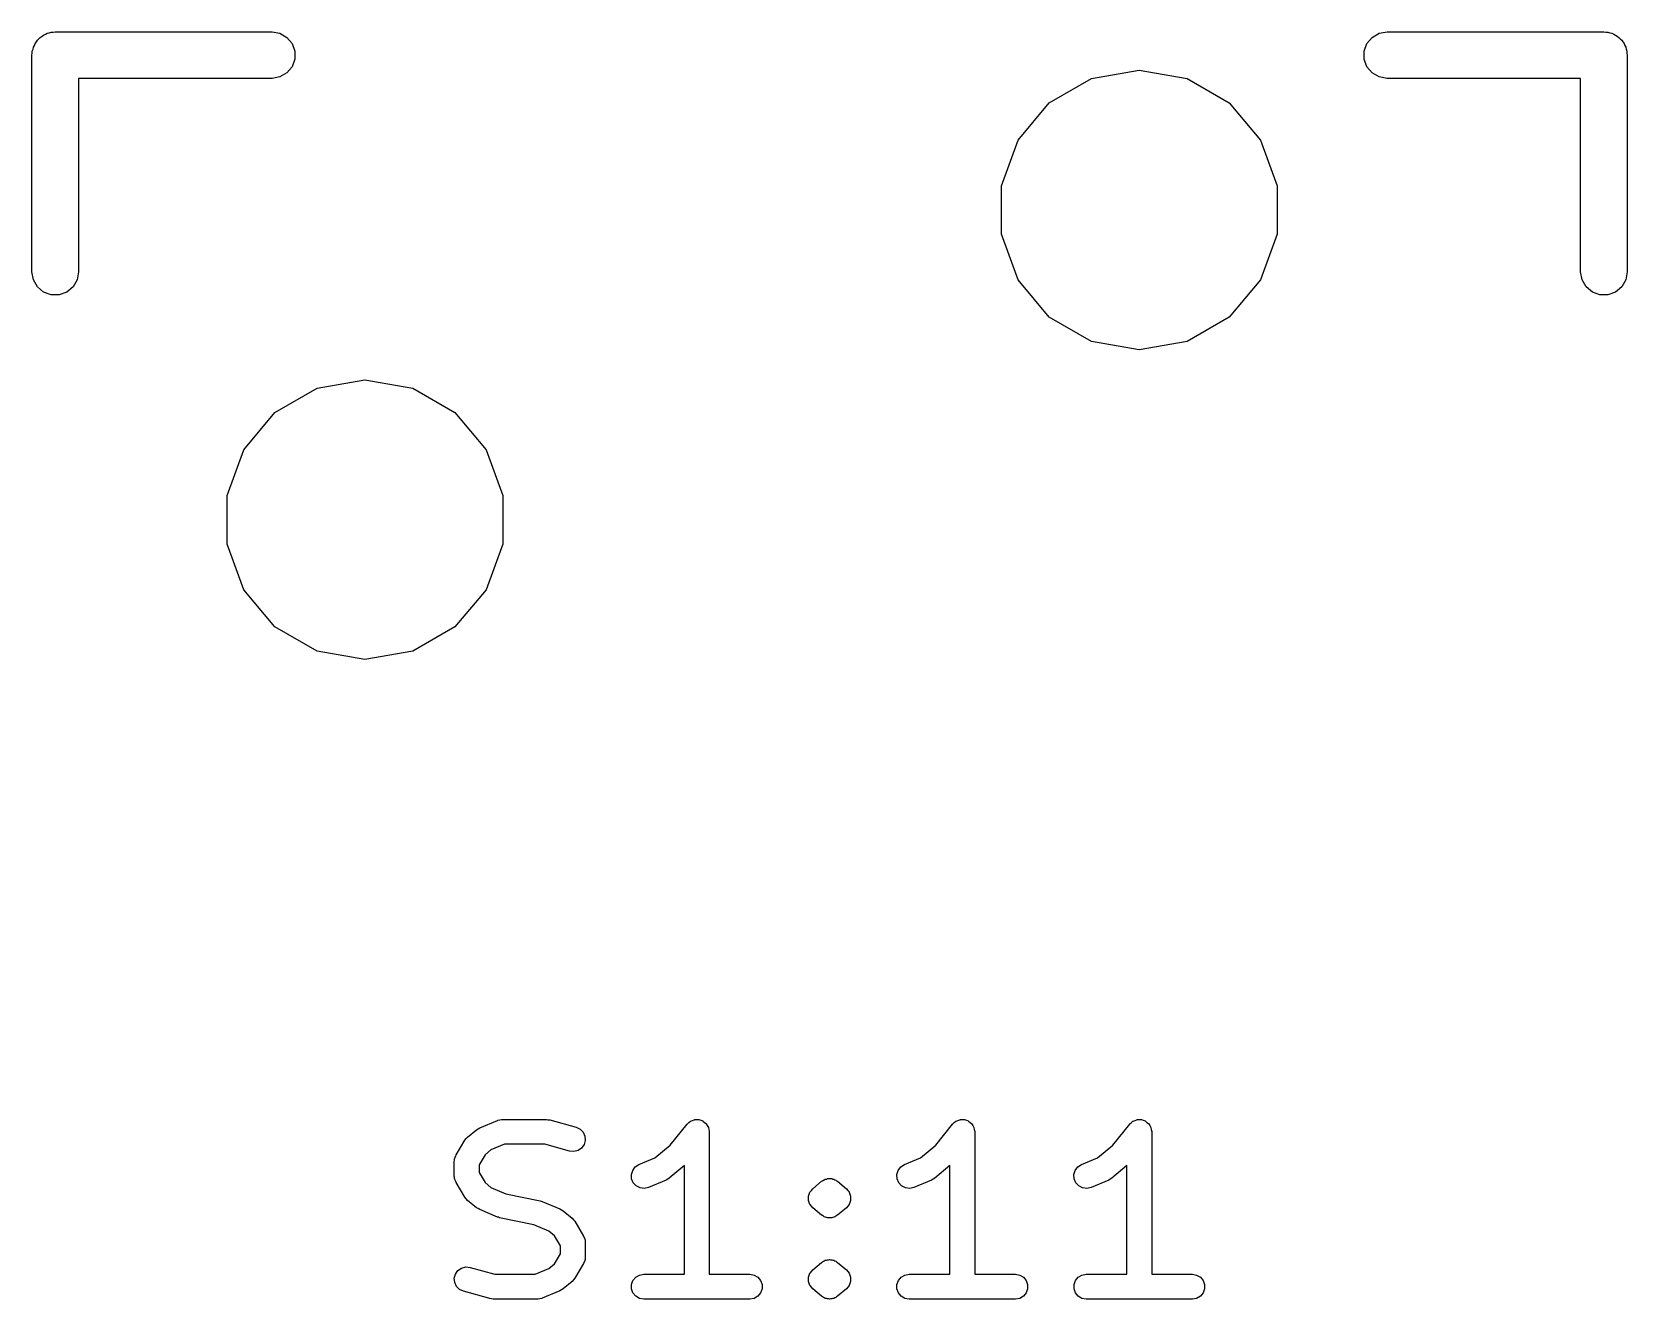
# Model space of a CAD drawing. Extents: x 15 to 276, y -105 to -15.
# Drawn here: x 224.46 to 237.54, y -82.85 to -72.46 of the extents above; entities that cross this region are included whole.
import ezdxf

# ---------------------------------------------------------------- set-up
doc = ezdxf.new("R2010")
doc.units = 0
doc.header["$MEASUREMENT"] = 0
doc.layers.add('BLACK', color=7, linetype='CONTINUOUS')

msp = doc.modelspace()

# ---------------------------------------------------------------- linework, layer by layer
at = {"layer": 'Black'}
for p, q in [((224.585, -72.471), (224.601, -72.4681)), ((224.601, -72.4681), (224.617, -72.4624)), ((224.617, -72.4624), (224.634, -72.4624)), ((224.634, -72.4624), (224.65, -72.4595)), ((224.65, -72.4595), (226.428, -72.4595)), ((226.428, -72.4595), (226.493, -72.471)), ((235.507, -72.471), (235.572, -72.4595)), ((235.572, -72.4595), (237.35, -72.4595)), ((237.35, -72.4595), (237.366, -72.4624)), ((237.366, -72.4624), (237.383, -72.4624)), ((237.383, -72.4624), (237.399, -72.4681)), ((237.399, -72.4681), (237.415, -72.471)), ((224.468, -72.6013), (224.471, -72.5848)), ((224.471, -72.5848), (224.479, -72.5704)), ((224.479, -72.5704), (224.485, -72.5547)), ((224.485, -72.5547), (224.496, -72.542)), ((224.496, -72.542), (224.504, -72.5275)), ((224.504, -72.5275), (224.517, -72.5168)), ((224.517, -72.5168), (224.528, -72.5041)), ((224.528, -72.5041), (224.542, -72.4957)), ((224.542, -72.4957), (224.555, -72.485)), ((224.555, -72.485), (224.57, -72.4793)), ((224.57, -72.4793), (224.585, -72.471)), ((226.493, -72.471), (226.55, -72.5041)), ((226.55, -72.5041), (226.593, -72.5547)), ((226.593, -72.5547), (226.616, -72.6169)), ((235.384, -72.6169), (235.407, -72.5547)), ((235.407, -72.5547), (235.45, -72.5041)), ((235.45, -72.5041), (235.507, -72.471)), ((237.415, -72.471), (237.43, -72.4793)), ((237.43, -72.4793), (237.445, -72.485)), ((237.445, -72.485), (237.458, -72.4957)), ((237.458, -72.4957), (237.472, -72.5041)), ((237.472, -72.5041), (237.483, -72.5168)), ((237.483, -72.5168), (237.496, -72.5275)), ((237.496, -72.5275), (237.504, -72.542)), ((237.504, -72.542), (237.515, -72.5547)), ((237.515, -72.5547), (237.521, -72.5704)), ((237.521, -72.5704), (237.529, -72.5848)), ((237.529, -72.5848), (237.532, -72.6013)), ((224.459, -72.65), (224.462, -72.6336)), ((224.459, -74.428), (224.459, -72.65)), ((224.462, -72.6169), (224.468, -72.6013)), ((224.462, -72.6336), (224.462, -72.6169)), ((226.616, -72.6831), (226.593, -72.7452)), ((226.616, -72.6169), (226.616, -72.6831)), ((235.384, -72.6831), (235.384, -72.6169)), ((235.407, -72.7452), (235.384, -72.6831)), ((237.532, -72.6013), (237.538, -72.6169)), ((237.538, -72.6169), (237.538, -72.6336)), ((237.538, -72.6336), (237.54, -72.65)), ((237.54, -72.65), (237.54, -74.428)), ((226.428, -72.8405), (224.84, -72.8405)), ((224.84, -72.8405), (224.84, -74.428)), ((226.493, -72.829), (226.428, -72.8405)), ((226.55, -72.7959), (226.493, -72.829)), ((226.593, -72.7452), (226.55, -72.7959)), ((232.802, -73.0411), (233.148, -72.8418)), ((233.148, -72.8418), (233.54, -72.7726)), ((233.54, -72.7726), (233.932, -72.8418)), ((233.932, -72.8418), (234.278, -73.0411)), ((235.45, -72.7959), (235.407, -72.7452)), ((235.507, -72.829), (235.45, -72.7959)), ((235.572, -72.8405), (235.507, -72.829)), ((237.159, -72.8405), (235.572, -72.8405)), ((237.159, -74.428), (237.159, -72.8405)), ((232.546, -73.3463), (232.802, -73.0411)), ((234.278, -73.0411), (234.534, -73.3463)), ((232.41, -73.7208), (232.546, -73.3463)), ((234.534, -73.3463), (234.67, -73.7208)), ((232.41, -74.1192), (232.41, -73.7208)), ((234.67, -73.7208), (234.67, -74.1192)), ((232.546, -74.4937), (232.41, -74.1192)), ((234.67, -74.1192), (234.534, -74.4937)), ((224.471, -74.4932), (224.459, -74.428)), ((224.84, -74.428), (224.829, -74.4932)), ((237.171, -74.4932), (237.159, -74.428)), ((237.54, -74.428), (237.529, -74.4932)), ((224.504, -74.5505), (224.471, -74.4932)), ((224.555, -74.593), (224.504, -74.5505)), ((224.796, -74.5505), (224.745, -74.593)), ((224.829, -74.4932), (224.796, -74.5505)), ((232.802, -74.7989), (232.546, -74.4937)), ((234.534, -74.4937), (234.278, -74.7989)), ((237.204, -74.5505), (237.171, -74.4932)), ((237.255, -74.593), (237.204, -74.5505)), ((237.496, -74.5505), (237.445, -74.593)), ((237.529, -74.4932), (237.496, -74.5505)), ((224.617, -74.6156), (224.555, -74.593)), ((224.683, -74.6156), (224.617, -74.6156)), ((224.745, -74.593), (224.683, -74.6156)), ((237.317, -74.6156), (237.255, -74.593)), ((237.383, -74.6156), (237.317, -74.6156)), ((237.445, -74.593), (237.383, -74.6156)), ((233.148, -74.9982), (232.802, -74.7989)), ((234.278, -74.7989), (233.932, -74.9982)), ((233.54, -75.0674), (233.148, -74.9982)), ((233.932, -74.9982), (233.54, -75.0674)), ((226.798, -75.3818), (227.19, -75.3126)), ((227.19, -75.3126), (227.582, -75.3818)), ((226.452, -75.5811), (226.798, -75.3818)), ((227.582, -75.3818), (227.928, -75.5811)), ((226.196, -75.8863), (226.452, -75.5811)), ((227.928, -75.5811), (228.184, -75.8863)), ((226.06, -76.2608), (226.196, -75.8863)), ((228.184, -75.8863), (228.32, -76.2608)), ((226.06, -76.6592), (226.06, -76.2608)), ((228.32, -76.2608), (228.32, -76.6592)), ((226.196, -77.0337), (226.06, -76.6592)), ((228.32, -76.6592), (228.184, -77.0337)), ((226.452, -77.3389), (226.196, -77.0337)), ((228.184, -77.0337), (227.928, -77.3389)), ((226.798, -77.5382), (226.452, -77.3389)), ((227.928, -77.3389), (227.582, -77.5382)), ((227.19, -77.6074), (226.798, -77.5382)), ((227.582, -77.5382), (227.19, -77.6074)), ((228.032, -81.5224), (228.105, -81.4619)), ((228.105, -81.4619), (228.118, -81.4544)), ((228.118, -81.4544), (228.131, -81.4462)), ((228.131, -81.4462), (228.276, -81.3857)), ((228.276, -81.3857), (228.278, -81.3852)), ((228.278, -81.3852), (228.28, -81.3841)), ((228.28, -81.3841), (228.295, -81.3814)), ((228.295, -81.3814), (228.31, -81.378)), ((228.31, -81.378), (228.313, -81.3783)), ((228.313, -81.3783), (228.315, -81.3779)), ((228.315, -81.3779), (228.678, -81.3779)), ((228.678, -81.3779), (228.691, -81.3803)), ((228.691, -81.3803), (228.705, -81.3816)), ((228.705, -81.3816), (228.923, -81.4421)), ((228.923, -81.4421), (228.954, -81.4573)), ((228.954, -81.4573), (228.979, -81.4825)), ((228.979, -81.4825), (228.994, -81.5146)), ((229.693, -81.5895), (229.832, -81.4161)), ((229.832, -81.4161), (229.833, -81.4153)), ((229.833, -81.4153), (229.834, -81.4142)), ((229.834, -81.4142), (229.846, -81.4036)), ((229.846, -81.4036), (229.859, -81.3927)), ((229.859, -81.3927), (229.86, -81.3923)), ((229.86, -81.3923), (229.861, -81.3915)), ((229.861, -81.3915), (229.876, -81.3859)), ((229.876, -81.3859), (229.891, -81.3799)), ((229.891, -81.3799), (229.893, -81.3799)), ((229.893, -81.3799), (229.894, -81.3795)), ((229.894, -81.3795), (229.91, -81.3795)), ((229.91, -81.3795), (229.927, -81.3791)), ((229.927, -81.3791), (229.928, -81.3795)), ((229.928, -81.3795), (229.929, -81.3795)), ((229.929, -81.3795), (229.945, -81.3851)), ((229.945, -81.3851), (229.96, -81.3904)), ((229.96, -81.3904), (229.961, -81.3911)), ((229.961, -81.3911), (229.962, -81.3915)), ((229.962, -81.3915), (229.975, -81.4021)), ((229.975, -81.4021), (229.988, -81.4124)), ((229.988, -81.4124), (229.988, -81.4134)), ((229.988, -81.4134), (229.989, -81.4142)), ((229.989, -81.4142), (229.997, -81.4285)), ((229.997, -81.4285), (230.006, -81.4426)), ((230.006, -81.4426), (230.006, -81.4437)), ((230.006, -81.4437), (230.007, -81.4448)), ((230.007, -81.4448), (230.01, -81.461)), ((230.01, -81.461), (230.013, -81.4771)), ((230.013, -81.4771), (230.013, -81.4783)), ((230.013, -81.4783), (230.013, -81.4795)), ((230.013, -81.4795), (230.013, -82.6479)), ((231.871, -81.5895), (232.009, -81.4161)), ((232.009, -81.4161), (232.01, -81.4153)), ((232.01, -81.4153), (232.011, -81.4142)), ((232.011, -81.4142), (232.023, -81.4036)), ((232.023, -81.4036), (232.036, -81.3927)), ((232.036, -81.3927), (232.037, -81.3923)), ((232.037, -81.3923), (232.038, -81.3915)), ((232.038, -81.3915), (232.053, -81.3859)), ((232.053, -81.3859), (232.069, -81.3799)), ((232.069, -81.3799), (232.07, -81.3799)), ((232.07, -81.3799), (232.071, -81.3795)), ((232.071, -81.3795), (232.087, -81.3795)), ((232.087, -81.3795), (232.104, -81.3791)), ((232.104, -81.3791), (232.105, -81.3795)), ((232.105, -81.3795), (232.106, -81.3795)), ((232.106, -81.3795), (232.122, -81.3851)), ((232.122, -81.3851), (232.137, -81.3904)), ((232.137, -81.3904), (232.138, -81.3911)), ((232.138, -81.3911), (232.139, -81.3915)), ((232.139, -81.3915), (232.152, -81.4021)), ((232.152, -81.4021), (232.165, -81.4124)), ((232.165, -81.4124), (232.165, -81.4134)), ((232.165, -81.4134), (232.166, -81.4142)), ((232.166, -81.4142), (232.175, -81.4285)), ((232.175, -81.4285), (232.183, -81.4426)), ((232.183, -81.4426), (232.183, -81.4437)), ((232.183, -81.4437), (232.184, -81.4448)), ((232.184, -81.4448), (232.187, -81.461)), ((232.187, -81.461), (232.19, -81.4771)), ((232.19, -81.4771), (232.19, -81.4783)), ((232.19, -81.4783), (232.19, -81.4795)), ((232.19, -81.4795), (232.19, -82.6479)), ((233.322, -81.5895), (233.461, -81.4161)), ((233.461, -81.4161), (233.462, -81.4153)), ((233.462, -81.4142), (233.475, -81.4036)), ((233.462, -81.4153), (233.462, -81.4142)), ((233.475, -81.4036), (233.487, -81.3927)), ((233.487, -81.3927), (233.488, -81.3923)), ((233.488, -81.3923), (233.489, -81.3915)), ((233.489, -81.3915), (233.505, -81.3859)), ((233.505, -81.3859), (233.52, -81.3799)), ((233.52, -81.3799), (233.521, -81.3799)), ((233.521, -81.3799), (233.522, -81.3795)), ((233.522, -81.3795), (233.539, -81.3795)), ((233.539, -81.3795), (233.555, -81.3791)), ((233.555, -81.3791), (233.556, -81.3795)), ((233.556, -81.3795), (233.558, -81.3795)), ((233.558, -81.3795), (233.573, -81.3851)), ((233.573, -81.3851), (233.589, -81.3904)), ((233.589, -81.3904), (233.59, -81.3911)), ((233.59, -81.3911), (233.591, -81.3915)), ((233.591, -81.3915), (233.603, -81.4021)), ((233.603, -81.4021), (233.616, -81.4124)), ((233.616, -81.4124), (233.617, -81.4134)), ((233.617, -81.4134), (233.618, -81.4142)), ((233.618, -81.4142), (233.626, -81.4285)), ((233.626, -81.4285), (233.635, -81.4426)), ((233.635, -81.4426), (233.635, -81.4437)), ((233.635, -81.4437), (233.635, -81.4448)), ((233.635, -81.4448), (233.638, -81.461)), ((233.638, -81.461), (233.642, -81.4771)), ((233.642, -81.4771), (233.641, -81.4783)), ((233.641, -81.4783), (233.642, -81.4795)), ((233.642, -81.4795), (233.642, -82.6479)), ((227.937, -81.6692), (228.01, -81.5482)), ((228.01, -81.5482), (228.021, -81.5354)), ((228.021, -81.5354), (228.032, -81.5224)), ((228.335, -81.5811), (228.223, -81.6279)), ((228.664, -81.5811), (228.335, -81.5811)), ((228.868, -81.6379), (228.664, -81.5811)), ((228.967, -81.6125), (228.938, -81.6325)), ((228.987, -81.5838), (228.967, -81.6125)), ((228.997, -81.5498), (228.987, -81.5838)), ((228.994, -81.5146), (228.997, -81.5498)), ((229.568, -81.694), (229.693, -81.5895)), ((231.745, -81.694), (231.871, -81.5895)), ((233.196, -81.694), (233.322, -81.5895)), ((227.923, -81.7214), (227.925, -81.7118)), ((227.923, -81.8424), (227.923, -81.7214)), ((227.925, -81.7021), (227.928, -81.6946)), ((227.925, -81.7118), (227.925, -81.7021)), ((227.928, -81.6946), (227.929, -81.6867)), ((227.929, -81.6867), (227.934, -81.6782)), ((227.934, -81.6782), (227.937, -81.6692)), ((228.175, -81.6675), (228.126, -81.7496)), ((228.126, -81.7496), (228.126, -81.8142)), ((228.223, -81.6279), (228.175, -81.6675)), ((228.903, -81.6413), (228.868, -81.6379)), ((228.938, -81.6325), (228.903, -81.6413)), ((229.407, -81.7676), (229.437, -81.7486)), ((229.437, -81.7486), (229.568, -81.694)), ((231.584, -81.7676), (231.614, -81.7486)), ((231.614, -81.7486), (231.745, -81.694)), ((233.036, -81.7676), (233.065, -81.7486)), ((233.065, -81.7486), (233.196, -81.694)), ((227.925, -81.852), (227.923, -81.8424)), ((227.925, -81.8617), (227.925, -81.852)), ((227.928, -81.8692), (227.925, -81.8617)), ((227.929, -81.8771), (227.928, -81.8692)), ((227.934, -81.8856), (227.929, -81.8771)), ((227.937, -81.8947), (227.934, -81.8856)), ((228.126, -81.8142), (228.175, -81.8963)), ((229.375, -81.8293), (229.386, -81.7957)), ((229.377, -81.8646), (229.375, -81.8293)), ((229.39, -81.8971), (229.377, -81.8646)), ((229.386, -81.7957), (229.407, -81.7676)), ((229.66, -81.8757), (229.515, -81.9362)), ((229.673, -81.8675), (229.66, -81.8757)), ((229.686, -81.86), (229.673, -81.8675)), ((229.81, -81.7569), (229.686, -81.86)), ((229.81, -82.6479), (229.81, -81.7569)), ((230.862, -81.9458), (230.935, -81.8853)), ((230.935, -81.8853), (230.943, -81.8809)), ((230.943, -81.8809), (230.949, -81.8753)), ((230.949, -81.8753), (230.957, -81.8724)), ((230.957, -81.8724), (230.965, -81.868)), ((230.965, -81.8679), (230.966, -81.8677)), ((230.965, -81.868), (230.965, -81.8679)), ((230.966, -81.8677), (230.974, -81.8663)), ((230.974, -81.8663), (230.982, -81.8633)), ((230.982, -81.8633), (230.991, -81.8633)), ((230.991, -81.8633), (231, -81.8617)), ((231, -81.8617), (231, -81.8618)), ((231, -81.8618), (231, -81.8617)), ((231, -81.8617), (231.009, -81.8633)), ((231.009, -81.8633), (231.018, -81.8633)), ((231.018, -81.8633), (231.026, -81.8663)), ((231.026, -81.8663), (231.034, -81.8677)), ((231.034, -81.8677), (231.035, -81.8679)), ((231.035, -81.8679), (231.035, -81.868)), ((231.035, -81.868), (231.043, -81.8724)), ((231.043, -81.8724), (231.051, -81.8753)), ((231.051, -81.8753), (231.057, -81.8809)), ((231.057, -81.8809), (231.065, -81.8853)), ((231.065, -81.8853), (231.138, -81.9458)), ((231.552, -81.8293), (231.563, -81.7957)), ((231.554, -81.8646), (231.552, -81.8293)), ((231.568, -81.8971), (231.554, -81.8646)), ((231.563, -81.7957), (231.584, -81.7676)), ((231.837, -81.8757), (231.692, -81.9362)), ((231.85, -81.8675), (231.837, -81.8757)), ((231.863, -81.86), (231.85, -81.8675)), ((231.987, -81.7569), (231.863, -81.86)), ((231.987, -82.6479), (231.987, -81.7569)), ((233.004, -81.8293), (233.014, -81.7957)), ((233.005, -81.8646), (233.004, -81.8293)), ((233.019, -81.8971), (233.005, -81.8646)), ((233.014, -81.7957), (233.036, -81.7676)), ((233.289, -81.8757), (233.144, -81.9362)), ((233.302, -81.8675), (233.289, -81.8757)), ((233.315, -81.86), (233.302, -81.8675)), ((233.438, -81.7569), (233.315, -81.86)), ((233.438, -82.6479), (233.438, -81.7569)), ((228.01, -82.0156), (227.937, -81.8947)), ((228.021, -82.0284), (228.01, -82.0156)), ((228.175, -81.8963), (228.223, -81.9359)), ((228.223, -81.9359), (228.345, -81.9868)), ((228.345, -81.9868), (228.626, -82.0453)), ((229.414, -81.9231), (229.39, -81.8971)), ((229.446, -81.9393), (229.414, -81.9231)), ((229.481, -81.9439), (229.446, -81.9393)), ((229.515, -81.9362), (229.481, -81.9439)), ((230.827, -82.0058), (230.833, -81.9896)), ((230.827, -82.0062), (230.827, -82.0058)), ((230.827, -82.0065), (230.827, -82.0062)), ((230.827, -82.0238), (230.827, -82.0065)), ((230.833, -81.9896), (230.839, -81.9733)), ((230.839, -81.973), (230.84, -81.9727)), ((230.839, -81.9733), (230.839, -81.973)), ((230.84, -81.9727), (230.851, -81.9594)), ((230.851, -81.9594), (230.862, -81.9462)), ((230.862, -81.946), (230.862, -81.9458)), ((230.862, -81.9462), (230.862, -81.946)), ((231.138, -81.9458), (231.138, -81.946)), ((231.138, -81.946), (231.138, -81.9462)), ((231.138, -81.9462), (231.149, -81.9594)), ((231.149, -81.9594), (231.16, -81.9727)), ((231.16, -81.9727), (231.161, -81.973)), ((231.161, -81.973), (231.161, -81.9733)), ((231.161, -81.9733), (231.167, -81.9895)), ((231.167, -81.9895), (231.173, -82.0058)), ((231.173, -82.0058), (231.173, -82.0062)), ((231.173, -82.0062), (231.173, -82.0065)), ((231.173, -82.0065), (231.173, -82.0238)), ((231.591, -81.9231), (231.568, -81.8971)), ((231.623, -81.9393), (231.591, -81.9231)), ((231.658, -81.9439), (231.623, -81.9393)), ((231.692, -81.9362), (231.658, -81.9439)), ((233.043, -81.9231), (233.019, -81.8971)), ((233.074, -81.9393), (233.043, -81.9231)), ((233.109, -81.9439), (233.074, -81.9393)), ((233.144, -81.9362), (233.109, -81.9439)), ((228.032, -82.0414), (228.021, -82.0284)), ((228.105, -82.1019), (228.032, -82.0414)), ((228.118, -82.1094), (228.105, -82.1019)), ((228.131, -82.1176), (228.118, -82.1094)), ((228.276, -82.1781), (228.131, -82.1176)), ((228.626, -82.0453), (228.635, -82.0489)), ((228.635, -82.0489), (228.644, -82.051)), ((228.644, -82.051), (228.789, -82.1115)), ((228.789, -82.1115), (228.802, -82.1196)), ((228.802, -82.1196), (228.815, -82.1272)), ((228.815, -82.1272), (228.888, -82.1877)), ((230.827, -82.0411), (230.827, -82.0238)), ((230.827, -82.0414), (230.827, -82.0411)), ((230.827, -82.0418), (230.827, -82.0414)), ((230.833, -82.0581), (230.827, -82.0418)), ((230.839, -82.0743), (230.833, -82.0581)), ((230.839, -82.0746), (230.839, -82.0743)), ((230.84, -82.0749), (230.839, -82.0746)), ((230.851, -82.0882), (230.84, -82.0749)), ((230.862, -82.1014), (230.851, -82.0882)), ((230.862, -82.1016), (230.862, -82.1014)), ((230.862, -82.1019), (230.862, -82.1016)), ((230.935, -82.1623), (230.862, -82.1019)), ((231.138, -82.1019), (231.065, -82.1623)), ((231.149, -82.0882), (231.138, -82.1014)), ((231.138, -82.1014), (231.138, -82.1016)), ((231.138, -82.1016), (231.138, -82.1019)), ((231.16, -82.0749), (231.149, -82.0882)), ((231.161, -82.0746), (231.16, -82.0749)), ((231.167, -82.058), (231.161, -82.0743)), ((231.161, -82.0743), (231.161, -82.0746)), ((231.173, -82.0418), (231.167, -82.058)), ((231.173, -82.0238), (231.173, -82.0411)), ((231.173, -82.0411), (231.173, -82.0414)), ((231.173, -82.0414), (231.173, -82.0418)), ((228.285, -82.1802), (228.276, -82.1781)), ((228.294, -82.1837), (228.285, -82.1802)), ((228.575, -82.2423), (228.294, -82.1837)), ((228.697, -82.2931), (228.575, -82.2423)), ((228.888, -82.1877), (228.899, -82.2006)), ((228.899, -82.2006), (228.91, -82.2134)), ((228.91, -82.2134), (228.983, -82.3344)), ((230.943, -82.1667), (230.935, -82.1623)), ((230.949, -82.1723), (230.943, -82.1667)), ((230.957, -82.1753), (230.949, -82.1723)), ((230.965, -82.1796), (230.957, -82.1753)), ((230.965, -82.1797), (230.965, -82.1796)), ((230.966, -82.1799), (230.965, -82.1797)), ((230.974, -82.1814), (230.966, -82.1799)), ((230.982, -82.1843), (230.974, -82.1814)), ((230.991, -82.1843), (230.982, -82.1843)), ((231, -82.1859), (230.991, -82.1843)), ((231.009, -82.1843), (231, -82.1859)), ((231, -82.1859), (231, -82.1858)), ((231, -82.1858), (231, -82.1859)), ((231.018, -82.1843), (231.009, -82.1843)), ((231.026, -82.1814), (231.018, -82.1843)), ((231.034, -82.1799), (231.026, -82.1814)), ((231.035, -82.1797), (231.034, -82.1799)), ((231.043, -82.1753), (231.035, -82.1796)), ((231.035, -82.1796), (231.035, -82.1797)), ((231.051, -82.1723), (231.043, -82.1753)), ((231.057, -82.1667), (231.051, -82.1723)), ((231.065, -82.1623), (231.057, -82.1667)), ((228.745, -82.3327), (228.697, -82.2931)), ((228.794, -82.4148), (228.745, -82.3327)), ((228.983, -82.3344), (228.986, -82.3435)), ((228.986, -82.3435), (228.991, -82.3519)), ((228.991, -82.3519), (228.992, -82.3598)), ((228.992, -82.3598), (228.995, -82.3673)), ((228.995, -82.3673), (228.995, -82.3771)), ((228.995, -82.3771), (228.997, -82.3867)), ((228.997, -82.3867), (228.997, -82.5076)), ((228.745, -82.5615), (228.794, -82.4795)), ((228.794, -82.4795), (228.794, -82.4148)), ((228.992, -82.5344), (228.991, -82.5424)), ((228.995, -82.5269), (228.992, -82.5344)), ((228.997, -82.5076), (228.995, -82.5172)), ((228.995, -82.5172), (228.995, -82.5269)), ((230.943, -82.5462), (230.949, -82.5406)), ((230.949, -82.5406), (230.957, -82.5376)), ((230.957, -82.5376), (230.965, -82.5332)), ((230.965, -82.5332), (230.966, -82.533)), ((230.965, -82.5332), (230.965, -82.5332)), ((230.966, -82.533), (230.974, -82.5315)), ((230.974, -82.5315), (230.982, -82.5285)), ((230.982, -82.5285), (230.991, -82.5285)), ((230.991, -82.5285), (231, -82.527)), ((231, -82.527), (231, -82.527)), ((231, -82.527), (231, -82.527)), ((231, -82.527), (231.009, -82.5285)), ((231.009, -82.5285), (231.018, -82.5285)), ((231.018, -82.5285), (231.026, -82.5315)), ((231.026, -82.5315), (231.034, -82.533)), ((231.034, -82.533), (231.035, -82.5332)), ((231.035, -82.5332), (231.035, -82.5332)), ((231.035, -82.5332), (231.043, -82.5376)), ((231.043, -82.5376), (231.051, -82.5406)), ((231.051, -82.5406), (231.057, -82.5462)), ((227.923, -82.6793), (227.933, -82.6453)), ((227.933, -82.6453), (227.953, -82.6166)), ((227.953, -82.6166), (227.982, -82.5966)), ((227.982, -82.5966), (228.017, -82.5878)), ((228.017, -82.5878), (228.052, -82.5912)), ((228.052, -82.5912), (228.256, -82.6479)), ((228.256, -82.6479), (228.585, -82.6479)), ((228.585, -82.6479), (228.697, -82.6012)), ((228.697, -82.6012), (228.745, -82.5615)), ((228.983, -82.5599), (228.91, -82.6808)), ((228.986, -82.5508), (228.983, -82.5599)), ((228.991, -82.5424), (228.986, -82.5508)), ((229.388, -82.6987), (229.411, -82.6717)), ((229.411, -82.6717), (229.441, -82.6541)), ((229.441, -82.6541), (229.476, -82.6479)), ((229.476, -82.6479), (229.81, -82.6479)), ((230.013, -82.6479), (230.347, -82.6479)), ((230.347, -82.6479), (230.382, -82.6541)), ((230.382, -82.6541), (230.412, -82.6717)), ((230.412, -82.6717), (230.435, -82.6987)), ((230.827, -82.6711), (230.833, -82.6548)), ((230.827, -82.6714), (230.827, -82.6711)), ((230.827, -82.6717), (230.827, -82.6714)), ((230.827, -82.6891), (230.827, -82.6717)), ((230.833, -82.6548), (230.839, -82.6385)), ((230.839, -82.6383), (230.84, -82.6379)), ((230.839, -82.6385), (230.839, -82.6383)), ((230.84, -82.6379), (230.851, -82.6247)), ((230.851, -82.6247), (230.862, -82.6114)), ((230.862, -82.611), (230.935, -82.5505)), ((230.862, -82.6113), (230.862, -82.611)), ((230.862, -82.6114), (230.862, -82.6113)), ((230.935, -82.5505), (230.943, -82.5462)), ((231.057, -82.5462), (231.065, -82.5505)), ((231.065, -82.5505), (231.138, -82.611)), ((231.138, -82.611), (231.138, -82.6113)), ((231.138, -82.6113), (231.138, -82.6114)), ((231.138, -82.6114), (231.149, -82.6247)), ((231.149, -82.6247), (231.16, -82.6379)), ((231.16, -82.6379), (231.161, -82.6383)), ((231.161, -82.6383), (231.161, -82.6385)), ((231.161, -82.6385), (231.167, -82.6548)), ((231.167, -82.6548), (231.173, -82.6711)), ((231.173, -82.6711), (231.173, -82.6714)), ((231.173, -82.6714), (231.173, -82.6717)), ((231.173, -82.6717), (231.173, -82.689)), ((231.565, -82.6987), (231.588, -82.6717)), ((231.588, -82.6717), (231.618, -82.6541)), ((231.618, -82.6541), (231.653, -82.6479)), ((231.653, -82.6479), (231.987, -82.6479)), ((232.19, -82.6479), (232.524, -82.6479)), ((232.524, -82.6479), (232.559, -82.6541)), ((232.559, -82.6541), (232.589, -82.6717)), ((232.589, -82.6717), (232.612, -82.6987)), ((233.017, -82.6987), (233.039, -82.6717)), ((233.039, -82.6717), (233.07, -82.6541)), ((233.07, -82.6541), (233.105, -82.6479)), ((233.105, -82.6479), (233.438, -82.6479)), ((233.642, -82.6479), (233.975, -82.6479)), ((233.975, -82.6479), (234.01, -82.6541)), ((234.01, -82.6541), (234.041, -82.6717)), ((234.041, -82.6717), (234.063, -82.6987)), ((227.926, -82.7144), (227.923, -82.6793)), ((227.941, -82.7466), (227.926, -82.7144)), ((227.966, -82.7717), (227.941, -82.7466)), ((227.997, -82.7869), (227.966, -82.7717)), ((228.215, -82.8474), (227.997, -82.7869)), ((228.789, -82.7828), (228.644, -82.8433)), ((228.802, -82.7746), (228.789, -82.7828)), ((228.815, -82.7671), (228.802, -82.7746)), ((228.888, -82.7066), (228.815, -82.7671)), ((228.899, -82.6937), (228.888, -82.7066)), ((228.91, -82.6808), (228.899, -82.6937)), ((229.376, -82.7319), (229.388, -82.6987)), ((229.376, -82.7672), (229.376, -82.7319)), ((229.388, -82.8003), (229.376, -82.7672)), ((229.411, -82.8274), (229.388, -82.8003)), ((230.435, -82.8003), (230.412, -82.8274)), ((230.435, -82.6987), (230.447, -82.7319)), ((230.447, -82.7672), (230.435, -82.8003)), ((230.447, -82.7319), (230.447, -82.7672)), ((230.827, -82.7064), (230.827, -82.6891)), ((230.827, -82.7067), (230.827, -82.7064)), ((230.827, -82.707), (230.827, -82.7067)), ((230.833, -82.7234), (230.827, -82.707)), ((230.839, -82.7395), (230.833, -82.7234)), ((230.839, -82.7398), (230.839, -82.7395)), ((230.84, -82.7401), (230.839, -82.7398)), ((230.851, -82.7534), (230.84, -82.7401)), ((230.862, -82.7667), (230.851, -82.7534)), ((230.862, -82.7668), (230.862, -82.7667)), ((230.862, -82.7671), (230.862, -82.7668)), ((230.935, -82.8276), (230.862, -82.7671)), ((231.138, -82.7671), (231.065, -82.8276)), ((231.149, -82.7534), (231.138, -82.7667)), ((231.138, -82.7667), (231.138, -82.7668)), ((231.138, -82.7668), (231.138, -82.7671)), ((231.16, -82.7401), (231.149, -82.7534)), ((231.161, -82.7398), (231.16, -82.7401)), ((231.167, -82.7233), (231.161, -82.7395)), ((231.161, -82.7395), (231.161, -82.7398)), ((231.173, -82.707), (231.167, -82.7233)), ((231.173, -82.689), (231.173, -82.7064)), ((231.173, -82.7064), (231.173, -82.7067)), ((231.173, -82.7067), (231.173, -82.707)), ((231.553, -82.7319), (231.565, -82.6987)), ((231.553, -82.7672), (231.553, -82.7319)), ((231.565, -82.8003), (231.553, -82.7672)), ((231.588, -82.8274), (231.565, -82.8003)), ((232.612, -82.8003), (232.589, -82.8274)), ((232.612, -82.6987), (232.624, -82.7319)), ((232.624, -82.7672), (232.612, -82.8003)), ((232.624, -82.7319), (232.624, -82.7672)), ((233.005, -82.7319), (233.017, -82.6987)), ((233.005, -82.7672), (233.005, -82.7319)), ((233.017, -82.8003), (233.005, -82.7672)), ((233.039, -82.8274), (233.017, -82.8003)), ((234.063, -82.8003), (234.041, -82.8274)), ((234.063, -82.6987), (234.075, -82.7319)), ((234.075, -82.7672), (234.063, -82.8003)), ((234.075, -82.7319), (234.075, -82.7672)), ((228.229, -82.8487), (228.215, -82.8474)), ((228.242, -82.8511), (228.229, -82.8487)), ((228.605, -82.8511), (228.242, -82.8511)), ((228.607, -82.8507), (228.605, -82.8511)), ((228.61, -82.851), (228.607, -82.8507)), ((228.625, -82.8477), (228.61, -82.851)), ((228.64, -82.845), (228.625, -82.8477)), ((228.642, -82.8438), (228.64, -82.845)), ((228.644, -82.8433), (228.642, -82.8438)), ((229.441, -82.845), (229.411, -82.8274)), ((229.476, -82.8511), (229.441, -82.845)), ((230.347, -82.8511), (229.476, -82.8511)), ((230.382, -82.845), (230.347, -82.8511)), ((230.412, -82.8274), (230.382, -82.845)), ((230.943, -82.8319), (230.935, -82.8276)), ((230.949, -82.8375), (230.943, -82.8319)), ((230.957, -82.8405), (230.949, -82.8375)), ((230.965, -82.8449), (230.957, -82.8405)), ((230.966, -82.8451), (230.965, -82.8449)), ((230.965, -82.8449), (230.965, -82.8449)), ((230.974, -82.8466), (230.966, -82.8451)), ((230.982, -82.8496), (230.974, -82.8466)), ((230.991, -82.8496), (230.982, -82.8496)), ((231, -82.8511), (230.991, -82.8496)), ((231.009, -82.8496), (231, -82.8511)), ((231, -82.8511), (231, -82.8511)), ((231, -82.8511), (231, -82.8511)), ((231.018, -82.8496), (231.009, -82.8496)), ((231.026, -82.8466), (231.018, -82.8496)), ((231.034, -82.8451), (231.026, -82.8466)), ((231.035, -82.8449), (231.034, -82.8451)), ((231.043, -82.8405), (231.035, -82.8449)), ((231.035, -82.8449), (231.035, -82.8449)), ((231.051, -82.8375), (231.043, -82.8405)), ((231.057, -82.8319), (231.051, -82.8375)), ((231.065, -82.8276), (231.057, -82.8319)), ((231.618, -82.845), (231.588, -82.8274)), ((231.653, -82.8511), (231.618, -82.845)), ((232.524, -82.8511), (231.653, -82.8511)), ((232.559, -82.845), (232.524, -82.8511)), ((232.589, -82.8274), (232.559, -82.845)), ((233.07, -82.845), (233.039, -82.8274)), ((233.105, -82.8511), (233.07, -82.845)), ((233.975, -82.8511), (233.105, -82.8511)), ((234.01, -82.845), (233.975, -82.8511)), ((234.041, -82.8274), (234.01, -82.845))]:
    msp.add_line(p, q, dxfattribs=at)

doc.saveas('drawing.dxf')
